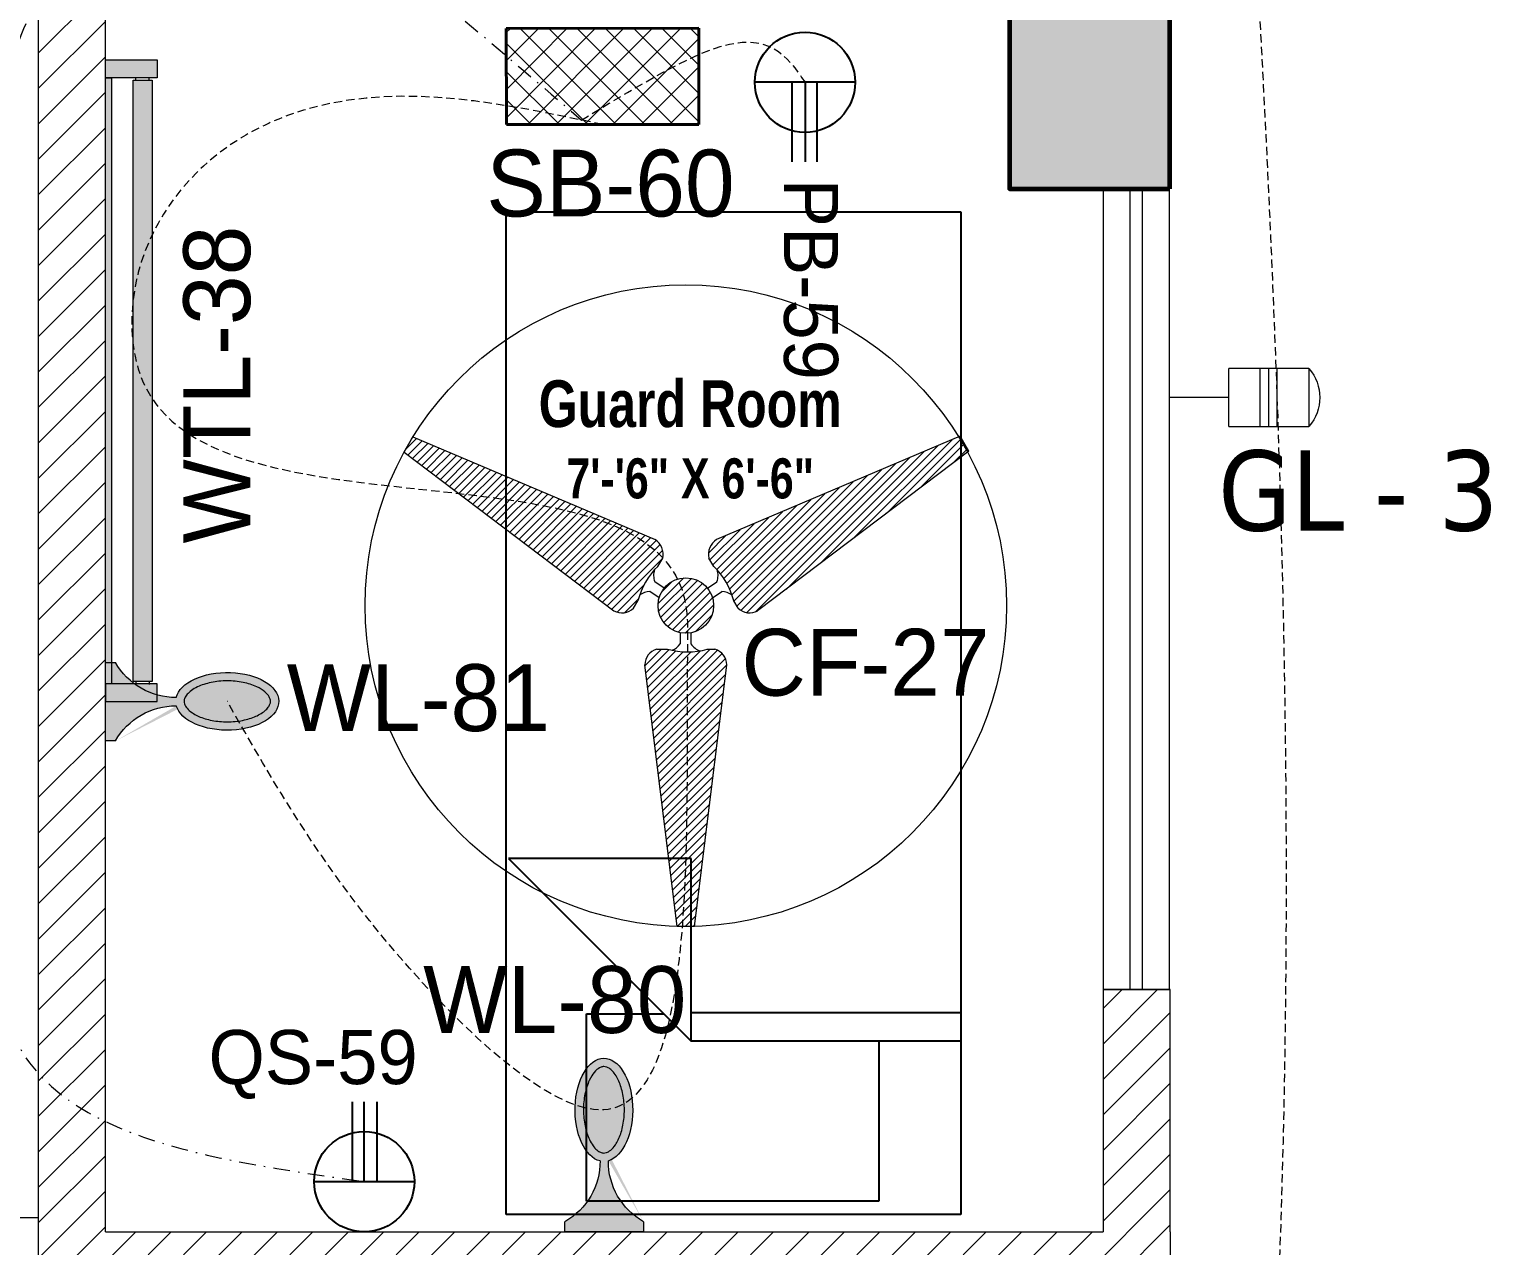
# Model space of a CAD drawing. Header units: inches. Extents: x 109699 to 44449955, y -10987 to 15824140.
# Drawn here: x 191432.7 to 191542, y -3118.4 to -3027.4 of the extents above; entities that cross this region are included whole.
import ezdxf

# ---------------------------------------------------------------- set-up
doc = ezdxf.new("R2010")
doc.units = ezdxf.units.IN
doc.header["$LTSCALE"] = 5
doc.header["$MEASUREMENT"] = 0
doc.linetypes.add('DASHDOT', pattern=[1, 0.5, -0.25, 0, -0.25])
doc.linetypes.add('DASHED2', pattern=[0.375, 0.25, -0.125])
doc.layers.get('0').update_dxf_attribs({"color": 123})
for name, color, linetype, lineweight in [('@NORMAL', 7, 'Continuous', 5), ('cloumn', 253, 'Continuous', 60), ('collum', 8, 'Continuous', 70), ('E-BK', 1, 'Continuous', 15), ('E-CF-Ceiling-Fan', 30, 'Continuous', 13), ('E-Con-Point', 5, 'DASHED2', 13), ('E-PB-Socket-5A', 203, 'Continuous', 13), ('E-QS-Socket-15A', 1, 'Continuous', 9), ('E-SB-Switch-Board', 106, 'Continuous', 18), ('E-WL-Wall-Light', 232, 'Continuous', 15), ('E-WTL-Wall-Tube-Light', 6, 'Continuous', 15), ('GL', 7, 'Continuous', 5), ('glass', 140, 'Continuous', 18), ('ha', 252, 'Continuous', 5), ('HATCH2', 253, 'Continuous', 15), ('Low height wall', 7, 'Continuous', 9), ('SB', 1, 'DASHDOT', 20), ('WALL-1', 8, 'Continuous', 9)]:
    doc.layers.add(name, color=color, linetype=linetype, lineweight=lineweight)
doc.layers.add('FURNITURES', color=34, linetype='Continuous')
doc.layers.add('T', color=8, linetype='Continuous')
doc.styles.add('ARIAL', font='arial.ttf', dxfattribs={"width": 0.8, "height": 48})
doc.styles.add('MtXpl_Tahoma', font='tahoma.ttf')
doc.styles.get("Standard").update_dxf_attribs({"font": 'times.ttf'})

# ---------------------------------------------------------------- blocks, each defined once
blk = doc.blocks.new('coloumn-01')
at = {"layer": 'ha'}
h = blk.add_hatch(dxfattribs=at)
h.set_pattern_fill('AR-CONC', color=256, scale=0.5)
h.set_pattern_definition([(49.99999999999999, (0, 0), (3.586300913003767, -0.3137606749129755), [0.375, -4.125]), (355, (0, 0), (-0.693756668065, 3.760960668500059), [0.3, -3.3]), (100.45144446, (0.298858405, -0.02614672), (2.89254423363556, 3.447199954843147), [0.3187009599999999, -3.505710559999999]), (46.18420000000001, (0, 1), (5.336206653357862, -0.8275964039653827), [0.5625, -6.1875]), (96.63563549, (0.444683725, 0.931033465), (4.673309728371142, 4.870593003872752), [0.47805171, -5.258568799999999]), (351.1841639899999, (0, 1), (4.673309725273866, 4.870593001349951), [0.45, -4.950000005]), (21, (0.5, 0.75), (2.984535260592308, -2.013094453326694), [0.375, -4.125]), (326.0000000000001, (0.5, 0.75), (1.216576659607909, 3.625750225234265), [0.3, -3.3]), (71.45144474, (0.74871127, 0.58224213), (4.201111883649856, 1.612655764031769), [0.31870095, -3.50571056]), (37.50000000000001, (0, 0), (0.06079927658645334, 1.664469269156557), [0, -3.26, 0, -3.35, 0, -3.3125]), (7.499999999999999, (0, 0), (1.315347687210743, 1.972058559411801), [0, -1.91, 0, -3.185, 0, -1.2625]), (327.5, (-1.115, 0), (2.669112180862045, -0.1127743586718988), [0, -1.25, 0, -3.9, 0, -5.175]), (317.5, (-1.615, 0), (2.915930846711931, 0.5005249116615886), [0, -1.625, 0, -2.59, 0, -3.675])])
h.paths.add_polyline_path([(32128.44739975178, -2546319.049243456), (32092.44739975178, -2546319.049243456), (32092.44739975178, -2546331.049243456), (32128.44739975178, -2546331.049243456)])
h.paths.add_polyline_path([(32128.44739975189, -2546617.132962178), (32098.44739975189, -2546617.132962178), (32098.44739975189, -2546629.132962178), (32128.44739975189, -2546629.132962178)])
h.paths.add_polyline_path([(31978.51966727065, -2546605.132962178), (31966.51966727065, -2546605.132962178), (31966.51966727065, -2546635.132962178), (31978.51966727065, -2546635.132962178)])
h.paths.add_polyline_path([(31821.20333333506, -2546605.132962178), (31809.20333333506, -2546605.132962178), (31809.20333333506, -2546635.132962178), (31821.20333333506, -2546635.132962178)])
h.paths.add_polyline_path([(31689.20328743063, -2546611.133238418), (31677.20328743063, -2546611.133238418), (31677.20328743063, -2546635.133238418), (31689.20328743063, -2546635.133238418)])
h.paths.add_polyline_path([(31417.20347832461, -2546611.132962178), (31405.20347832461, -2546611.132962178), (31405.20347832461, -2546635.132962178), (31417.20347832461, -2546635.132962178)])
h.paths.add_polyline_path([(31435.20347912709, -2546415.348983645), (31405.20347912709, -2546415.348983645), (31405.20347912709, -2546427.348983645), (31435.20347912709, -2546427.348983645)])
h.paths.add_polyline_path([(31633.74647668525, -2546415.348983645), (31603.74647668525, -2546415.348983645), (31603.74647668525, -2546427.348983645), (31633.74647668525, -2546427.348983645)])
h.paths.add_polyline_path([(31821.20245073218, -2546319.049243455), (31809.20245073218, -2546319.049243455), (31809.20245073218, -2546349.049243455), (31821.20245073218, -2546349.049243455)])
h.paths.add_polyline_path([(31996.51966727068, -2546319.049243455), (31966.51966727068, -2546319.049243455), (31966.51966727068, -2546331.049243455), (31996.51966727068, -2546331.049243455)])
h.paths.add_polyline_path([(31581.74648750067, -2546291.049243452), (31541.74648750067, -2546291.049243452), (31541.74648750067, -2546301.049243452), (31581.74648750067, -2546301.049243452)])
h.paths.add_polyline_path([(31485.74647668505, -2546261.049243452), (31475.74647668505, -2546261.049243452), (31475.74647668505, -2546301.049243452), (31485.74647668505, -2546301.049243452)])
h.paths.add_polyline_path([(31581.74648750064, -2546206.049278549), (31521.74648750064, -2546206.049278549), (31521.74648750064, -2546216.049243455), (31581.74648750064, -2546216.049243455)])
h.paths.add_polyline_path([(31435.20347595899, -2546206.049243455), (31405.20347595899, -2546206.049243455), (31405.20347595899, -2546218.049243455), (31435.20347595899, -2546218.049243455)])
h.paths.add_polyline_path([(31435.20347912709, -2546094.049243455), (31405.20347912709, -2546094.049243455), (31405.20347912709, -2546106.049243455), (31435.20347912709, -2546106.049243455)])
h.paths.add_polyline_path([(31583.74647668522, -2546094.049243455), (31547.74647668522, -2546094.049243455), (31547.74647668522, -2546106.049243455), (31583.74647668522, -2546106.049243455)])
h.paths.add_polyline_path([(31775.41359277777, -2546094.049243455), (31763.41359277777, -2546094.049243455), (31763.41359277777, -2546124.049243455), (31775.41359277777, -2546124.049243455)])
h.paths.add_polyline_path([(32059.80123907101, -2546094.049243455), (32047.80123907101, -2546094.049243455), (32047.80123907101, -2546124.049243455), (32059.80123907101, -2546124.049243455)])
h.paths.add_polyline_path([(32058.06771510976, -2545913.633020405), (32028.06771510976, -2545913.633020405), (32028.06771510976, -2545925.633020405), (32058.06771510976, -2545925.633020405)])
h.paths.add_polyline_path([(32048.06771510973, -2545722.712815279), (32036.06771510973, -2545722.712815279), (32036.06771510973, -2545746.712815279), (32048.06771510973, -2545746.712815279)])
h.paths.add_polyline_path([(31799.41359277774, -2545913.633020405), (31763.41359277774, -2545913.633020405), (31763.41359277774, -2545925.633020405), (31799.41359277774, -2545925.633020405)])
h.paths.add_polyline_path([(31591.53986684192, -2545945.049243456), (31561.31223659915, -2545945.049243456), (31561.31223659915, -2545957.049243456), (31591.53986684192, -2545957.049243456)])
h.paths.add_polyline_path([(31435.20347912709, -2545945.049243456), (31405.20347912709, -2545945.049243456), (31405.20347912709, -2545957.049243456), (31435.20347912709, -2545957.049243456)])
h.paths.add_polyline_path([(31429.2035252499, -2545715.383477275), (31405.2035252499, -2545715.383477275), (31405.2035252499, -2545727.383477275), (31429.2035252499, -2545727.383477275)])
h.paths.add_polyline_path([(31605.53986684192, -2545715.383237123), (31581.53986684192, -2545715.383237123), (31581.53986684192, -2545727.383237123), (31605.53986684192, -2545727.383237123)])
h.paths.add_polyline_path([(31775.41359277774, -2545711.610186095), (31763.41359277774, -2545711.610186095), (31763.41359277774, -2545735.610186095), (31775.41359277774, -2545735.610186095)])
at = {"layer": 'cloumn', "elevation": -16.13078112505414}
blk.add_lwpolyline([(32048.06771510973, -2545746.712815279), (32048.06771510973, -2545722.712815279), (32036.06771510973, -2545722.712815279), (32036.06771510973, -2545746.712815279)], close=True, dxfattribs=at)
blk = doc.blocks.new('bed')
at = {"layer": 'FURNITURES', "linetype": 'Continuous'}
for p, q in [((21135.60788102815, -2534898.515133085, -16.78718324866936), (21210.61061402815, -2534898.515133085, -16.78718324866936)), ((21135.60788102815, -2534932.515183085, -16.78718324866936), (21135.60788102815, -2534898.515133085, -16.78718324866936)), ((21162.24788102816, -2534898.675133085, -16.78718324866936), (21148.56788102817, -2534912.355233085, -16.78718324866936)), ((21162.24788102816, -2534912.355233085, -16.78718324866936), (21162.24788102816, -2534898.675133085, -16.78718324866936)), ((21210.60788302816, -2534898.519833085, -16.78718324866936), (21210.60788302816, -2534932.515183085, -16.78718324866936)), ((21136.60788102815, -2534904.515133085, -16.78718324866936), (21150.60788102815, -2534904.515133085, -16.78718324866936)), ((21136.60788102815, -2534926.391733085, -16.78718324866936), (21136.60788102815, -2534904.515133085, -16.78718324866936)), ((21150.60788102815, -2534904.515133085, -16.78718324866936), (21150.60788102815, -2534910.297833085, -16.78718324866936)), ((21148.56788102817, -2534932.515183085, -16.78718324866936), (21148.56788102817, -2534912.355233085, -16.78718324866936)), ((21148.56788102817, -2534912.355233085, -16.78718324866936), (21162.24788102816, -2534912.355233085, -16.78718324866936)), ((21150.72788102814, -2534912.355233085, -16.78718324866936), (21150.72788102814, -2534932.515183085, -16.78718324866936)), ((21148.56788102817, -2534926.395133085, -16.78718324866936), (21136.60010102816, -2534926.395133085, -16.78718324866936)), ((21210.60788302816, -2534932.515183085, -16.78718324866936), (21135.60788102815, -2534932.515183085, -16.78718324866936))]:
    blk.add_line(p, q, dxfattribs=at)
blk = doc.blocks.new('bs')
at = {"layer": 'E-BK'}
for p, q in [((-793.6107616202517, 1425.531798899594), (-793.6107616202517, 1433.501113548989)), ((-787.8528887823031, 1433.501113548989), (-793.6107616202514, 1433.501113548989)), ((-787.8528887823031, 1433.501113548989), (-787.8528887823031, 1425.531798899594)), ((-793.6107616202517, 1425.531798899594), (-787.8528887823031, 1425.531798899594)), ((-790.7318252012774, 1425.531798899594), (-790.7318252012774, 1419.63482280183))]:
    blk.add_line(p, q, dxfattribs=at)
at = {"layer": 'E-BK', "color": 5}
for p, q in [((-793.6107616202517, 1430.362221329489), (-787.8528887823031, 1430.362221329489)), ((-793.6107616202517, 1429.516456224291), (-787.8528887823031, 1429.516456224291)), ((-793.6107616202517, 1428.670698148449), (-787.8528887823031, 1428.670698148449))]:
    blk.add_line(p, q, dxfattribs=at)
at = {"layer": 'E-BK'}
blk.add_arc((-790.7318252012773, 1430.221002702818), 4.364332946471941, 48.72674153202249, 131.2732584679775, dxfattribs=at)
blk = doc.blocks.new('A$C63C712C3')
at = {"linetype": 'ByBlock', "ltscale": 0.5}
h = blk.add_hatch(color=256, dxfattribs=at)
h.dxf.hatch_style = 1
h.paths.add_polyline_path([(35.45815903441689, 102.6004051111813), (7.051254215184599e-05, 102.6004051111813), (7.051254215184599e-05, -1.4210854715202e-14), (35.45815903441689, 0)])
h.paths.add_polyline_path([(1235.458159034402, 102.6004051111813), (35.45815903441689, 102.6004051111813), (35.45815903441689, 90.19858873463818), (1235.458159034402, 90.19858873463818)])
h.paths.add_polyline_path([(1270.916247556277, 102.6004051111813), (1235.458159034402, 102.6004051111813), (1235.458159034402, -1.4210854715202e-14), (1270.916247556277, 0)])
h = blk.add_hatch(color=256, dxfattribs=at)
h.dxf.hatch_style = 1
h.set_gradient(color1=(255, 255, 0), rotation=269, name='CYLINDER')
h.paths.add_polyline_path([(1230.609335631336, 47.55507706388016), (39.80634735536296, 47.55507706388016), (39.80634735536296, 10.14120857274975), (1230.609335631336, 10.14120857274975)])
at = {"ltscale": 2}
for p, q in [((39.80314903250837, 42.02165198561852), (33.8373914979602, 42.02165198561852)), ((1230.612533954176, 42.02165198561852), (1236.578291488724, 42.02165198561852)), ((39.80314903250837, 15.93327464433969), (33.8373914979602, 15.93327464433969)), ((1230.612533954176, 15.93327464433969), (1236.578291488724, 15.93327464433969))]:
    blk.add_line(p, q, dxfattribs=at)
for points in [[(35.45815903441689, 102.6004051111813), (7.051254215184599e-05, 102.6004051111813), (7.051254215184599e-05, 0), (35.45815903441689, 0)], [(35.45815903441689, 102.6004051111813), (1235.458159034402, 102.6004051111813), (1235.458159034402, 90.19858873463818), (35.45815903441689, 90.19858873463818)], [(1235.458159034402, 102.6004051111813), (1270.916247556277, 102.6004051111813), (1270.916247556277, 0), (1235.458159034402, 0)], [(39.80634735536296, 47.55507706388016), (1230.609335631336, 47.55507706388016), (1230.609335631336, 10.14120857274975), (39.80634735536296, 10.14120857274975)]]:
    blk.add_lwpolyline(points, close=True, dxfattribs=at)
blk = doc.blocks.new('1')
at = {"layer": 'E-CF-Ceiling-Fan', "linetype": 'ByBlock', "ltscale": 0.5}
h = blk.add_hatch(dxfattribs=at)
h.set_pattern_fill('ANSI31', color=256, scale=10)
h.set_pattern_definition([(45, (0, 0), (-0.8838834764831843, 0.8838834764831844), [])])
edge = h.paths.add_edge_path()
edge.add_line((209066.544903523, -13067.11685315647), (209064.6438415694, -13070.41407147769))
edge.add_line((209064.6438415694, -13070.41407147769), (209110.249472843, -13104.88204089217))
edge.add_ellipse((209112.0161950886, -13101.65334947437), major_axis=(2.602475337466696, 2.602475337466696), ratio=0.9999999999999906, start_angle=196.3127629962977, end_angle=268.2872464290007)
edge.add_line((209114.5397230216, -13104.33244681023), (209115.4849750511, -13102.69748638713))
edge.add_ellipse((209130.2442591997, -13106.24386666673), major_axis=(10.7334356491749, 10.7334356491749), ratio=0.9999999999981393, start_angle=88.44228272541869, end_angle=121.48902709430789, ccw=False)
edge.add_line((209119.806567247, -13095.22262044099), (209120.8528262952, -13093.41295266685))
edge.add_ellipse((209117.2719126632, -13092.56276837834), major_axis=(2.602475337466932, 2.602475337466932), ratio=0.9999999999995292, start_angle=301.6440633906456, end_angle=373.6185468234727)
edge.add_line((209119.1884486464, -13089.4206917419), (209066.544903523, -13067.11685315647))
edge = h.paths.add_edge_path()
edge.add_ellipse((209131.089283705, -13116.74145270932), major_axis=(2.633110768784475, 2.633110768784475), ratio=0.9999999999997597, start_angle=316.8297377331859, end_angle=387.8389618723904)
edge.add_line((209132.1880164829, -13113.18345735742), (209130.5488454061, -13113.22495130345))
edge.add_ellipse((209126.3035237661, -13098.2962790596), major_axis=(-10.97469841933177, 10.97469841933177), ratio=0.9999999999999191, start_angle=145.1951729281282, end_angle=150.8743574177565, ccw=False)
edge.add_ellipse((209126.3035237661, -13098.2962790596), major_axis=(-10.97469841933177, 10.97469841933177), ratio=0.9999999999999191, start_angle=122.4336804261327, end_angle=145.1951729281282, ccw=False)
edge.add_ellipse((209126.3035237661, -13098.2962790596), major_axis=(-10.97469841933177, 10.97469841933177), ratio=0.9999999999999191, start_angle=118.5749297277244, end_angle=122.4336804261327, ccw=False)
edge.add_line((209121.9149097344, -13113.18345735741), (209119.5749032555, -13113.18345735741))
edge.add_ellipse((209120.6314155011, -13116.70924926331), major_axis=(2.602635845509655, 2.602635845509654), ratio=0.9999999999987026, start_angle=61.6809744807266, end_angle=133.6503259141647)
edge.add_line((209116.9517537436, -13116.62255417043), (209123.9933819142, -13173.42733947012))
edge.add_line((209123.9933819142, -13173.42733947012), (209127.784032512, -13173.43690240765))
edge.add_line((209127.784032512, -13173.43690240765), (209134.8111659948, -13116.62255417052))
h.paths.add_polyline_path([(209119.8508739552, -13103.74154532349, 1), (209131.9120457831, -13103.74154532349, 1)])
edge = h.paths.add_edge_path()
edge.add_line((209187.3717421067, -13070.20410122277), (209185.4890127634, -13066.97304093389))
edge.add_line((209185.4890127634, -13066.97304093389), (209132.574471092, -13089.4206917419))
edge.add_ellipse((209134.4910070752, -13092.56276837834), major_axis=(-2.602475337469112, 2.602475337469112), ratio=0.9999999999994945, start_angle=-13.61854682341294, end_angle=58.35593660933898)
edge.add_line((209130.9100934432, -13093.41295266685), (209131.9563524914, -13095.22262044099))
edge.add_ellipse((209121.5186605386, -13106.24386666673), major_axis=(10.73343564915542, 10.73343564915542), ratio=0.999999999999095, start_angle=328.5109729056215, end_angle=361.55771727458557, ccw=False)
edge.add_line((209136.2779446873, -13102.69748638713), (209137.2231967167, -13104.33244681019))
edge.add_ellipse((209139.7467246498, -13101.65334947437), major_axis=(-2.602475337469201, 2.602475337469201), ratio=0.9999999999990601, start_angle=91.71275357099776, end_angle=163.2982999863874)
edge.add_line((209141.4914892536, -13104.89395933078), (209187.3717421067, -13070.20410122277))
at = {"layer": 'E-CF-Ceiling-Fan', "ltscale": 10}
for p, q in [((209064.6438415694, -13070.41407147769), (209066.544903523, -13067.11685315647)), ((209066.544903523, -13067.11685315647), (209119.1884486464, -13089.42069174189)), ((209185.4947354289, -13066.97061323832), (209132.574471092, -13089.42069174189)), ((209187.3717421067, -13070.20410122277), (209185.4890127634, -13066.97304093388)), ((209064.6438415694, -13070.41407147769), (209110.249472843, -13104.88204089212)), ((209187.3717421067, -13070.20410122277), (209141.4914892536, -13104.8939593308)), ((209119.8065672471, -13095.2226204409), (209120.8528262952, -13093.41295266684)), ((209131.9563524913, -13095.2226204409), (209130.9100934432, -13093.41295266684)), ((209121.1873655701, -13099.95559165538), (209119.1343670181, -13098.56426171081)), ((209130.5755541683, -13099.95559165538), (209132.6285527202, -13098.56426171081)), ((209120.0894197592, -13102.06218894969), (209118.0923406337, -13100.70875594979)), ((209131.6734999792, -13102.06218894969), (209133.6705791047, -13100.70875594979)), ((209114.5397230216, -13104.33244681025), (209115.484975051, -13102.69748638717)), ((209137.2231967167, -13104.33244681025), (209136.2779446873, -13102.69748638717)), ((209124.6292368371, -13109.64068966342), (209124.6292368371, -13112.08558296959)), ((209126.9897148455, -13109.6694233058), (209126.9897148455, -13112.08558296959)), ((209119.5749032554, -13113.18345735741), (209121.9149097344, -13113.18345735741)), ((209130.5488454059, -13113.22495130345), (209132.1880164829, -13113.18345735741)), ((209123.9933819142, -13173.42733947012), (209116.9517537436, -13116.62255417042)), ((209127.784032512, -13173.43690240765), (209134.8111659948, -13116.62255417039)), ((209127.784032512, -13173.43690240765), (209123.9933819142, -13173.42733947012))]:
    blk.add_line(p, q, dxfattribs=at)
for radius in [69.69809221428028, 6.030585913961706]:
    blk.add_circle((209125.8814598692, -13103.74154532349), radius, dxfattribs=at)
for centre, major_axis, ratio, start_param, end_param in [((209117.2719126632, -13092.56276837834), (2.602475337466931, 2.602475337466931), 0.9999999999995293, 5.264682075261256, 6.520873788586199), ((209134.4910070752, -13092.56276837834), (-2.602475337469112, 2.602475337469112), 0.9999999999994945, -0.2376884814055706, 1.018503231918061), ((209130.2442591997, -13106.24386666673), (10.7334356491749, 10.7334356491749), 0.9999999999981393, 1.543609031538261, 2.120383527840273), ((209122.7572162564, -13097.18760929776), (-2.740456939066795, 2.740456939066795), 0.9999999999999716, 0.4622372466417044, 1.148537865656782), ((209121.5186605386, -13106.24386666673), (10.73343564915542, 10.73343564915542), 0.999999999999095, 5.733598106132978, 6.310372602436297), ((209129.0057034835, -13097.18760929378), (-2.740456939069299, 2.740456939069299), 0.9999999999990347, 3.56385111362636, 4.25015173105463), ((209118.1560665238, -13104.58382336606), (2.740456939070688, 2.740456939070688), 0.9999999999982624, 0.801841786050358, 1.428905426830904), ((209133.6068532084, -13104.58382336598), (-2.740456939075534, 2.740456939075535), 0.999999999998016, -1.428905429243861, -0.8018417876198008), ((209112.0161950886, -13101.65334947437), (2.602475337466696, 2.602475337466696), 0.9999999999999905, 3.426304077972683, 4.682495791295461), ((209139.7467246498, -13101.65334947437), (-2.602475337469201, 2.602475337469201), 0.9999999999990602, 1.600689515884098, 2.85688122920773), ((209121.4571744064, -13109.85887499457), (-2.740456939059593, 2.740456939059593), 0.9999999999952948, 2.745104486731238, 3.314940694839574), ((209130.1617772753, -13109.85887499338), (2.740456939059473, 2.740456939059473), 0.9999999999984862, 2.968244612714574, 3.636223092052213), ((209120.6314155011, -13116.70924926331), (2.602635845509655, 2.602635845509654), 0.9999999999987026, 1.076536090527279, 2.332638233565674), ((209126.3035237661, -13098.2962790596), (-10.97469841933177, 10.97469841933177), 0.999999999999919, 2.069522934069694, 2.63325429377058), ((209131.089283705, -13116.74145270932), (2.633110768784475, 2.633110768784475), 0.9999999999997595, 5.52972209167421, 6.769066852189965)]:
    blk.add_ellipse(centre, major_axis=major_axis, ratio=ratio, start_param=start_param, end_param=end_param, dxfattribs=at)
blk = doc.blocks.new('E-W-LIGHT')
at = {"linetype": 'ByBlock', "ltscale": 0.5}
h = blk.add_hatch(color=256, dxfattribs=at)
h.dxf.hatch_style = 1
h.set_gradient(color1=(255, 255, 255), color2=(255, 255, 0), name='CYLINDER')
edge = h.paths.add_edge_path()
edge.add_spline(control_points=[(-96.71110423948552, 1.235367220396483), (-96.8976251288622, 1.235367220396483), (-97.08530367817384, 1.204590695443009), (-97.49532330615068, 1.060408411101338), (-97.71769888777162, 0.9452617532663472), (-98.18859363857634, 0.6007580769133996), (-98.4360601757027, 0.3712016227401077), (-98.9274233233457, -0.2076466389563343), (-99.17095937526851, -0.5565722783421756), (-99.79256403547286, -1.649000525487912), (-100.1403411294208, -2.496475964584042), (-100.6655547252501, -4.389078901701514), (-100.8435119435345, -5.433326140728264), (-100.996858843053, -7.577941591604359), (-100.9723680002039, -8.677864733885961), (-100.7253955626443, -10.7881619923927), (-100.5027117058065, -11.79805679996582), (-99.90205506231798, -13.59089832466863), (-99.52349327352754, -14.37265162368595), (-98.79708591162027, -15.46144462183512), (-98.46289770719719, -15.83531695936959), (-97.82402795464219, -16.37320808014224), (-97.52292902289115, -16.53708124557815), (-97.0332651008719, -16.69867335386745), (-96.83300356165012, -16.72444707740215), (-96.42760539585558, -16.70413243760904), (-96.21918910161975, -16.65733367471884), (-95.75858057275782, -16.45705756399432), (-95.50712660475898, -16.30138572900886), (-94.98330090317799, -15.85001415615693), (-94.71221849052682, -15.55449414506236), (-94.18744122004225, -14.82684639582039), (-93.93399672563008, -14.39521060388152), (-93.32240182252819, -13.09860869282319), (-93.0057716383552, -12.13470487732181), (-92.57508722519842, -10.03980369670334), (-92.46055768618565, -8.90959698224412), (-92.45565766659526, -6.646794607945969), (-92.56528275998282, -5.514732191470296), (-92.98715107886524, -3.412587944823316), (-93.29985699109132, -2.443281268231641), (-93.99092435031811, -0.9549615958549695), (-94.34810290115182, -0.3877643056552464), (-95.07582621573985, 0.4836147841888085), (-95.44374809115733, 0.7854262440646148), (-96.01798165069457, 1.105607693885873), (-96.24029005175481, 1.180327462172805), (-96.53763867025813, 1.228459302029147), (-96.62438560181026, 1.235367220396483), (-96.71110423948552, 1.235367220396483)], knot_values=[0, 0, 0, 0, 0.194197829587449, 0.194197829587449, 0.388395659174898, 0.388395659174898, 0.582593488762347, 0.582593488762347, 0.776791318349796, 0.776791318349796, 1.110216687407361, 1.110216687407361, 1.443642056464925, 1.443642056464925, 1.77706742552249, 1.77706742552249, 2.110492794580054, 2.110492794580054, 2.443918163637619, 2.443918163637619, 2.701496175378678, 2.701496175378678, 2.959074187119738, 2.959074187119738, 3.169612053741, 3.169612053741, 3.380149920362263, 3.380149920362263, 3.590687786983526, 3.590687786983526, 3.801225653604789, 3.801225653604789, 4.011763520226051, 4.011763520226051, 4.360140390670959, 4.360140390670959, 4.708517261115867, 4.708517261115867, 5.056894131560775, 5.056894131560775, 5.405271002005684, 5.405271002005684, 5.69307956715584, 5.69307956715584, 5.980888132305996, 5.980888132305996, 6.192897451070847, 6.192897451070847, 6.283185307179586, 6.283185307179586, 6.283185307179586, 6.283185307179586], degree=3, periodic=0)
at = {"layer": 'E-WL-Wall-Light', "linetype": 'ByBlock', "ltscale": 0.5}
h = blk.add_hatch(color=256, dxfattribs=at)
h.dxf.hatch_style = 1
edge = h.paths.add_edge_path()
edge.add_ellipse((-96.71110423948552, -7.740473765769313), major_axis=(0, 10.71660606041263), ratio=0.559300439547623, start_angle=187.7376784571124, end_angle=531.0374031504149)
edge.add_arc((-112.001170541625, -18.46997501720373), 14.35701343791298, -60.53601194170483, 0.5736542653427819, ccw=False)
edge.add_line((-104.9392941575301, -30.97012448799713), (-104.939294157532, -33.06572841662167))
edge.add_line((-104.939294157532, -33.06572841662167), (-88.60969415754215, -33.06572841666017))
edge.add_line((-88.60969415754215, -33.06572841666017), (-88.60969415754002, -30.97012448799946))
edge.add_arc((-81.54781777344922, -18.46997501720374), 14.35701343791298, 179.559619270027, 240.5360119417236, ccw=False)
edge = h.paths.add_edge_path(flags=16)
edge.add_spline(control_points=[(-96.71110423948552, 1.235367220396483), (-96.8976251288622, 1.235367220396483), (-97.08530367817384, 1.204590695443009), (-97.49532330615068, 1.060408411101338), (-97.71769888777162, 0.9452617532663472), (-98.18859363857634, 0.6007580769133996), (-98.4360601757027, 0.3712016227401077), (-98.9274233233457, -0.2076466389563343), (-99.17095937526851, -0.5565722783421756), (-99.79256403547286, -1.649000525487912), (-100.1403411294208, -2.496475964584042), (-100.6655547252501, -4.389078901701514), (-100.8435119435345, -5.433326140728264), (-100.996858843053, -7.577941591604359), (-100.9723680002039, -8.677864733885961), (-100.7253955626443, -10.7881619923927), (-100.5027117058065, -11.79805679996582), (-99.90205506231798, -13.59089832466863), (-99.52349327352754, -14.37265162368595), (-98.79708591162027, -15.46144462183512), (-98.46289770719719, -15.83531695936959), (-97.82402795464219, -16.37320808014224), (-97.52292902289115, -16.53708124557815), (-97.0332651008719, -16.69867335386745), (-96.83300356165012, -16.72444707740215), (-96.42760539585558, -16.70413243760904), (-96.21918910161975, -16.65733367471884), (-95.75858057275782, -16.45705756399432), (-95.50712660475898, -16.30138572900886), (-94.98330090317799, -15.85001415615693), (-94.71221849052682, -15.55449414506236), (-94.18744122004225, -14.82684639582039), (-93.93399672563008, -14.39521060388152), (-93.32240182252819, -13.09860869282319), (-93.0057716383552, -12.13470487732181), (-92.57508722519842, -10.03980369670334), (-92.46055768618565, -8.90959698224412), (-92.45565766659526, -6.646794607945969), (-92.56528275998282, -5.514732191470296), (-92.98715107886524, -3.412587944823316), (-93.29985699109132, -2.443281268231641), (-93.99092435031811, -0.9549615958549695), (-94.34810290115182, -0.3877643056552464), (-95.07582621573985, 0.4836147841888085), (-95.44374809115733, 0.7854262440646148), (-96.01798165069457, 1.105607693885873), (-96.24029005175481, 1.180327462172805), (-96.53763867025813, 1.228459302029147), (-96.62438560181026, 1.235367220396483), (-96.71110423948552, 1.235367220396483)], knot_values=[0, 0, 0, 0, 0.194197829587449, 0.194197829587449, 0.388395659174898, 0.388395659174898, 0.582593488762347, 0.582593488762347, 0.776791318349796, 0.776791318349796, 1.110216687407361, 1.110216687407361, 1.443642056464925, 1.443642056464925, 1.77706742552249, 1.77706742552249, 2.110492794580054, 2.110492794580054, 2.443918163637619, 2.443918163637619, 2.701496175378678, 2.701496175378678, 2.959074187119738, 2.959074187119738, 3.169612053741, 3.169612053741, 3.380149920362263, 3.380149920362263, 3.590687786983526, 3.590687786983526, 3.801225653604789, 3.801225653604789, 4.011763520226051, 4.011763520226051, 4.360140390670959, 4.360140390670959, 4.708517261115867, 4.708517261115867, 5.056894131560775, 5.056894131560775, 5.405271002005684, 5.405271002005684, 5.69307956715584, 5.69307956715584, 5.980888132305996, 5.980888132305996, 6.192897451070847, 6.192897451070847, 6.283185307179586, 6.283185307179586, 6.283185307179586, 6.283185307179586], degree=3, periodic=0)
for p, q in [((-104.9392941575301, -30.97012448799713), (-104.939294157532, -33.06572841662167)), ((-104.939294157532, -33.06572841662167), (-88.60969415754215, -33.06572841666017)), ((-88.60969415754215, -33.06572841666017), (-88.60969415754002, -30.97012448803655))]:
    blk.add_line(p, q)
at = {"linetype": 'ByBlock', "ltscale": 0.5}
for centre, start, end in [((-112.001170541625, -18.46997501720374), 299.4639880582952, 0.5736542653427851), ((-81.54781777344922, -18.46997501720374), 179.4263457346572, 240.5360119417045)]:
    blk.add_arc(centre, 14.35701343791298, start, end, dxfattribs=at)
blk.add_ellipse((-96.71110423948552, -7.740473765769313), major_axis=(0, 10.71660606041263), ratio=0.559300439547623, start_param=3.276640619127039, end_param=9.268351136215248, dxfattribs=at)
blk.add_open_spline([(-96.71110423948552, 1.235367220396483), (-96.8976251288622, 1.235367220396483), (-97.08530367817384, 1.204590695443009), (-97.49532330615068, 1.060408411101338), (-97.71769888777162, 0.9452617532663472), (-98.18859363857634, 0.6007580769133996), (-98.4360601757027, 0.3712016227401077), (-98.9274233233457, -0.2076466389563343), (-99.17095937526851, -0.5565722783421756), (-99.79256403547286, -1.649000525487912), (-100.1403411294208, -2.496475964584042), (-100.6655547252501, -4.389078901701514), (-100.8435119435345, -5.433326140728264), (-100.996858843053, -7.577941591604359), (-100.9723680002039, -8.677864733885961), (-100.7253955626443, -10.7881619923927), (-100.5027117058065, -11.79805679996582), (-99.90205506231798, -13.59089832466863), (-99.52349327352754, -14.37265162368595), (-98.79708591162027, -15.46144462183512), (-98.46289770719719, -15.83531695936959), (-97.82402795464219, -16.37320808014224), (-97.52292902289115, -16.53708124557815), (-97.0332651008719, -16.69867335386745), (-96.83300356165012, -16.72444707740215), (-96.42760539585558, -16.70413243760904), (-96.21918910161975, -16.65733367471884), (-95.75858057275782, -16.45705756399432), (-95.50712660475898, -16.30138572900886), (-94.98330090317799, -15.85001415615693), (-94.71221849052682, -15.55449414506236), (-94.18744122004225, -14.82684639582039), (-93.93399672563008, -14.39521060388152), (-93.32240182252819, -13.09860869282319), (-93.0057716383552, -12.13470487732181), (-92.57508722519842, -10.03980369670334), (-92.46055768618565, -8.90959698224412), (-92.45565766659526, -6.646794607945969), (-92.56528275998282, -5.514732191470296), (-92.98715107886524, -3.412587944823316), (-93.29985699109132, -2.443281268231641), (-93.99092435031811, -0.9549615958549695), (-94.34810290115182, -0.3877643056552464), (-95.07582621573985, 0.4836147841888085), (-95.44374809115733, 0.7854262440646148), (-96.01798165069457, 1.105607693885873), (-96.24029005175481, 1.180327462172805), (-96.53763867025813, 1.228459302029147), (-96.62438560181026, 1.235367220396483), (-96.71110423948552, 1.235367220396483)], degree=3, knots=[0, 0, 0, 0, 0.194197829587449, 0.194197829587449, 0.388395659174898, 0.388395659174898, 0.582593488762347, 0.582593488762347, 0.776791318349796, 0.776791318349796, 1.110216687407361, 1.110216687407361, 1.443642056464925, 1.443642056464925, 1.77706742552249, 1.77706742552249, 2.110492794580054, 2.110492794580054, 2.443918163637619, 2.443918163637619, 2.701496175378678, 2.701496175378678, 2.959074187119738, 2.959074187119738, 3.169612053741, 3.169612053741, 3.380149920362263, 3.380149920362263, 3.590687786983526, 3.590687786983526, 3.801225653604789, 3.801225653604789, 4.011763520226051, 4.011763520226051, 4.360140390670959, 4.360140390670959, 4.708517261115867, 4.708517261115867, 5.056894131560775, 5.056894131560775, 5.405271002005684, 5.405271002005684, 5.69307956715584, 5.69307956715584, 5.980888132305996, 5.980888132305996, 6.192897451070847, 6.192897451070847, 6.283185307179586, 6.283185307179586, 6.283185307179586, 6.283185307179586], dxfattribs=at)
blk = doc.blocks.new('A$C7D2A24B3')
at = {"lineweight": 25}
for p, q in [((9.859886922386067, 11.01563311865903), (9.859886922386067, 3.514223118658265)), ((9.859886922386067, 8.143706464579736), (15.8195753665932, 8.143706464579736)), ((9.859886922386067, 7.268951136147734), (15.8195753665932, 7.268951136147734)), ((9.859886922386067, 6.288951136148171), (15.8195753665932, 6.288951136148171))]:
    blk.add_line(p, q, dxfattribs=at)
blk.add_circle((9.85988692238243, 7.264928118658645), 3.750704999999999, dxfattribs=at)
blk = doc.blocks.new('A$C4DCB0E22')
h = blk.add_hatch()
h.set_pattern_fill('ANSI37', color=256, scale=15, angle=90.05046403147966, style=0)
h.set_pattern_definition([(135.0504640314797, (0, 0), (-1.324656962164393, -1.326992438783809), []), (225.0504640314796, (0, 0), (1.326992438783809, -1.324656962164393), [])])
h.paths.add_polyline_path([(0.0158499618895469, -4.176303718850249e-06), (-3.779117417224143e-06, 17.9999888419976), (8.999992730033242, 18.00791571250107), (9.015846471040199, 0.007922694199763214)])
at = {"lineweight": 40}
for p, q in [((-3.779117417224143e-06, 17.9999888419976), (8.999992730033242, 18.00791571250107)), ((0.0158499618895469, -4.176303718850249e-06), (-3.779117417224143e-06, 17.9999888419976)), ((9.015846471040199, 0.007922694199763214), (8.999992730033242, 18.00791571250107)), ((0.0158499618895469, -4.176303718850249e-06), (9.015846471040199, 0.007922694199763214))]:
    blk.add_line(p, q, dxfattribs=at)

msp = doc.modelspace()

# ---------------------------------------------------------------- hatches: boundary and pattern name
at = {"layer": 'HATCH2'}
h = msp.add_hatch(dxfattribs=at)
h.set_pattern_fill('ANSI31', color=256, scale=15, angle=-2.544443745170813e-14)
h.set_pattern_definition([(44.99999999999996, (139074.0799843164, 2531389.256548782), (-1.325825214724776, 1.325825214724777), [])])
h.paths.add_polyline_path([(191518.0685320399, -3099.243988972905), (191513.1019146473, -3099.243988972905), (191513.1019146473, -3117.360945455081), (191438.4477923151, -3117.361528211555), (191438.4477923152, -3004.360945455081), (191433.4477923153, -3004.360945455081), (191433.4539755732, -3416.69909866229), (191438.4539755732, -3416.699681068587), (191438.4477923152, -3122.360945455081), (191518.1259781804, -3122.360945455081)])

# ---------------------------------------------------------------- linework, layer by layer
at = {"layer": '@NORMAL', "color": 7}
msp.add_line((191518.1019146473, -3028.362961688361, 0.958505794565017), (191518.1019146473, -3034.360945455081, 0.3846634290586337), dxfattribs=at)
at = {"layer": '@NORMAL'}
for p, q in [((191513.1019146473, -3039.360945455081, 0.6384013092243634), (191516.5244931527, -3039.360945455081, 0.4846634290591467)), ((191241.4477923152, -3116.283166709172, 0.4876822178598879), (191433.4477938952, -3116.283170079629, 0.3910810006004546))]:
    msp.add_line(p, q, dxfattribs=at)
at = {"layer": 'E-Con-Point', "ltscale": 0.5}
for points in [[(191531.1767466675, -3659.788532685595, 0.5590410111768203), (191587.3046875, -3637.546875, 0.6832439349145716), (191602.95703125, -3628.1953125, 0.6832439349145716), (191617.73046875, -3605.37890625), (191624.52734375, -3566.1328125), (191575.7265625, -3386.7421875), (191572.9119810395, -3369.304684478221, 0.4783989405265523), (191564.8403254331, -3317.709452745945), (191551.6271283845, -3252.614481595286, 0.2846634290586749), (191550.33984375, -3199.6484375, 0.2846634290586749), (191526.0721206437, -3167.624387128682, 0.6882906862028894), (191524.953125, -3145.09765625, 0.6882906862028894), (191526.1450598215, -3054.962439762261, -0.09428638282484059), (191520.2999920681, -2958.144753783602, 0.9022312606696126)], [(191169.0626152584, -2979.129426081303, 0.5707480734968842), (191177.62109375, -3210.36328125), (191228.7520713616, -3432.995952102489, 0.4623314303895237), (191363.94921875, -3600.88671875, 0.03365271675040582), (191531.1767466675, -3659.788532685583, 0.559041011176437)], [(191474.0753618751, -3034.209741888501, -1.426439236872298), (191484.09375, -3028.83203125), (191490.8017671868, -3031.382348294112, -16.32058813289535)], [(191475.65621679, -3034.543404350891, -1.521431604183739), (191454.01953125, -3033.265625, -0.03798445667483763), (191448.2734375, -3035.750000000061, 0.4343282577330881), (191440.9071857652, -3045.619111405403, 0.5355352672481791), (191441.2332762567, -3053.720137776038, 0.4343282577330881), (191481.8827420835, -3070.523483306079), (191482.0023921618, -3073.992773737067), (191475.7520265057, -3108.241214969732, 0.4846634290582734), (191460.2738293504, -3096.576138349649, 0.5424912598832382), (191447.5675158283, -3077.687858750587, 0.4343282577330881)], [(191143.9096995222, -3117.294127018905), (191143.9352331958, -3287.544230461569), (191128.7419187057, -3432.897368852498), (191128.22265625, -3446.125), (191249.6171875, -3504.8828125), (191335.8515625, -3528.89453125), (191495.77734375, -3612.09375), (191531.1767466675, -3659.78853268557, 0.5590410111768405)]]:
    msp.add_spline(points, degree=3, dxfattribs=at)
at = {"layer": 'glass', "elevation": -0.09428638282484059}
msp.add_lwpolyline([(191515.1019146473, -3099.243988972905), (191516.0685320399, -3099.243988972905), (191516.0685320399, -3039.362961688827), (191515.1019146473, -3039.362961688827)], close=True, dxfattribs=at)
at = {"layer": 'Low height wall', "elevation": -0.09428638282484059}
msp.add_lwpolyline([(191513.1019146473, -3099.243988972905), (191518.0685320399, -3099.243988972905), (191518.0685320399, -3039.362961688827), (191513.1019146473, -3039.362961688827)], close=True, dxfattribs=at)
at = {"layer": 'SB', "ltscale": 0.5}
for points in [[(191452.833245234, -3719.094358087466, 0.2841549535469002), (191424.7734375, -3636.00390625), (191416.00390625, -3380.9140625), (191423.2812499935, -3206.283169901156, 0.3961961066187733), (191423.7421875, -3136.0234375), (191424.43359375, -3075.359375, -1.289470276849853), (191424.40625, -3034.62109375, 1.055486001032119), (191430.9453125, -3013.3203125, 0.9468120338202554), (191436.0703125, -3011.8125), (191444.1491494889, -3011.244881146302, -13.71501677771691), (191474.075361875, -3034.209741888501, -1.426439236872289)], [(191444.149149489, -3011.244881146303, -13.71501677771405), (191442.3020316655, -3023.803844406555, 0.3846634290582784), (191436.1132523639, -3023.908982739272, 0.4408672585688428), (191430.953125, -3040.94921875), (191429.99609375, -3092.98046875, -1.26978858988816), (191431.2109375, -3101.88671875, -1.26978858988816), (191457.8164060734, -3113.610240455077, 0.4846634290582731)], [(190853.2333965977, -3028.378208730793, -0.2245844333455302), (190851.3046875, -3037.625, -0.2245844333455302), (190852.28515625, -3058.09765625, -0.2245844333455302), (190861.15234375, -3091.84375), (190978.265625, -3225.90625, 0.4287668056533068), (191072.46484375, -3274.96875), (191452.833245234, -3719.094358087466, 0.2841549535469002)]]:
    msp.add_spline(points, degree=3, dxfattribs=at)
at = {"layer": 'WALL-1'}
for p, q in [((191433.4478034189, -3416.699389865438, 0.4683144132678549), (191433.4477923153, -3004.360945455081, -33.02554563958398)), ((191438.4477923152, -3117.360945455081, 0.3879782502972482), (191438.4477923152, -3004.360945455081, -33.02554563958399)), ((191438.4477923152, -3117.360945455081, 0.3879782502972482), (191438.4477923152, -3099.360945455081, 0.3873501789045974)), ((191438.4477923152, -3117.360945455081, 0.4846634290582728), (191513.1019146473, -3117.360945455081, 0.484663429058274)), ((191518.1259781804, -3117.360945455081, 1.258505794565167), (191518.1259781804, -3122.360945455081, 0.5846634290597663))]:
    msp.add_line(p, q, dxfattribs=at)
at = {"layer": 'WALL-1', "elevation": 1.158505794565167}
msp.add_lwpolyline([(191518.1259781804, -3117.360945455081), (191518.1259781804, -3099.243988972905), (191513.1019146473, -3099.243988972905), (191513.1019146473, -3117.360945455081)], dxfattribs=at)

# ---------------------------------------------------------------- block references
at = {"layer": '@NORMAL'}
msp.add_blockref('coloumn-01', (159470.0341995389, 2542707.34985359, 17.1892869196193), dxfattribs=at)
at = {"layer": 'collum', "linetype": 'ByBlock', "xscale": 0.3443422802191388, "yscale": 0.3443422802191388, "zscale": 0.3443422802191388}
msp.add_blockref('1', (119470.9998673548, 1441.648759812872), dxfattribs=at)
at = {"layer": 'E-BK', "color": 5, "xscale": -0.7528878284414805, "yscale": 0.7528878284501843, "zscale": 0.7528878284442684, "rotation": 269.9991720482258}
msp.add_blockref('bs', (190449.2513560611, -2459.614511308961, -0.09428638282484059), dxfattribs=at)
at = {"layer": 'E-PB-Socket-5A', "rotation": 270.0000026979018}
msp.add_blockref('A$C7D2A24B3', (191483.5368386039, -3021.522461713816, -16.32058813289535), dxfattribs=at)
at = {"layer": 'E-QS-Socket-15A', "rotation": 90.00000269790178}
msp.add_blockref('A$C7D2A24B3', (191465.0813346563, -3123.470127035377, 0.4846634290582731), dxfattribs=at)
at = {"layer": 'E-SB-Switch-Board', "xscale": 0.8002315484918654, "yscale": 0.8002315484918654, "zscale": 0.8002315484918654, "rotation": 270}
msp.add_blockref('A$C4DCB0E22', (191468.4477956572, -3027.334982900264, -1.521431604183739), dxfattribs=at)
at = {"layer": 'E-WL-Wall-Light', "xscale": -0.3601041968213394, "yscale": 0.3601041968213394, "zscale": 0.3601041968213394, "rotation": 270}
msp.add_blockref('E-W-LIGHT', (191450.354899889, -3042.861781058346, 0.4343282577330881), dxfattribs=at)
at = {"layer": 'E-WL-Wall-Light', "xscale": -0.3601041968213394, "yscale": 0.3601041968213394, "zscale": 0.3601041968213394}
msp.add_blockref('E-W-LIGHT', (191440.9259519898, -3105.453837881294, 0.4846634290582734), dxfattribs=at)
at = {"layer": 'E-WTL-Wall-Tube-Light', "xscale": 0.03776802766688649, "yscale": 0.03776802766688649, "zscale": 0.03776802766688649, "rotation": 90.00000216131549}
msp.add_blockref('A$C63C712C3', (191442.3228146178, -3077.710685066682, 0.4343282577330881), dxfattribs=at)
at = {"layer": 'FURNITURES', "rotation": 89.99999999999997}
msp.add_blockref('bed', (-2343430.064258114, -24251.67820014664, 17.47184667772763), dxfattribs=at)

# ---------------------------------------------------------------- texts
at = {"layer": 'E-CF-Ceiling-Fan', "color": 1, "insert": (191486.0417177304, -3072.264018963548), "char_height": 5, "width": 24.08470202641911, "attachment_point": 1}
msp.add_mtext('{\\fCentury Gothic|b0|i0|c0|p34;\\C256;CF-27}', dxfattribs=at)
at = {"layer": 'E-PB-Socket-5A', "insert": (191493.2769963424, -3038.59375, -16.54947803255835), "char_height": 4.05, "width": 19.50860864139948, "attachment_point": 1, "rotation": 269.99999999999994}
msp.add_mtext('{\\fCentury Gothic|b0|i0|c0|p34;PB-59}', dxfattribs=at)
at = {"layer": 'E-QS-Socket-15A', "color": 1, "insert": (191461.8176848207, -3102.268912269139, 0.5115470587905272), "char_height": 4.05, "width": 19.50860864139948, "attachment_point": 3}
msp.add_mtext('{\\fCentury Gothic|b0|i0|c0|p34;\\C256;QS-59}', dxfattribs=at)
at = {"layer": 'E-SB-Switch-Board', "insert": (191466.9540292156, -3036.420326499559, 14.79915652871161), "char_height": 5, "width": 24.08470202641911, "attachment_point": 1}
msp.add_mtext('{\\fCentury Gothic|b0|i0|c0|p34;SB-60}', dxfattribs=at)
at = {"layer": 'E-WL-Wall-Light', "char_height": 5, "width": 24.08470202641911, "attachment_point": 1}
for s, insert in [('{\\fCentury Gothic|b0|i0|c0|p34;WL-81}', (191452.0178541107, -3074.912118318767, 0.4822564936182067)), ('{\\fCentury Gothic|b0|i0|c0|p34;WL-80}', (191462.230646848, -3097.491340406898, 0.4822564936182067))]:
    msp.add_mtext(s, dxfattribs=dict(at, insert=insert))
at = {"layer": 'E-WTL-Wall-Tube-Light', "color": 1, "insert": (191444.2823838511, -3065.883328618984, 0.4343282577330881), "char_height": 5, "width": 24.08470202641911, "attachment_point": 1, "rotation": 90.00000216131549}
msp.add_mtext('{\\fCentury Gothic|b0|i0|c0|p34;\\C256;WTL-38}', dxfattribs=at)
at = {"layer": 'GL', "color": 7, "style": 'MtXpl_Tahoma'}
msp.add_text('GL - 31', height=6, rotation=359.9999999999999, dxfattribs=at).set_placement((191521.7154236372, -3064.913504594895, -0.09428638282484059))
at = {"layer": 'T', "ltscale": 0.5, "insert": (191482.2105006181, -3053.675062996617, 0.2072378954951262), "char_height": 3.5, "attachment_point": 2, "rotation": 359.99984094720685, "style": 'ARIAL'}
msp.add_mtext_dynamic_manual_height_columns('\\A1;{\\fCentury Gothic|b1|i0|c0|p34;Guard Room\\P\\H0.85714x;7\'-\'6" X 6\'-6"}', width=46.47470940060316, gutter_width=240, heights=[0], dxfattribs=at)

doc.saveas('drawing.dxf')
